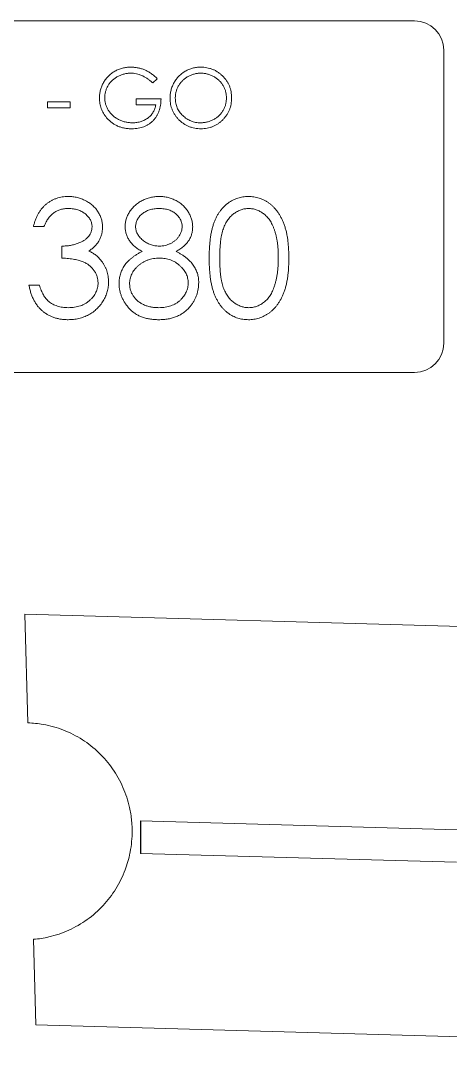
# Model space of a CAD drawing. Header units: millimetres. Extents: x 1593 to 2741, y -1858 to 567.
# Drawn here: x 2468.27 to 2482.92, y 23.23 to 58.89 of the extents above; entities that cross this region are included whole.
import ezdxf

# ---------------------------------------------------------------- set-up
doc = ezdxf.new("R2010")
doc.units = ezdxf.units.MM
doc.layers.add('CUTTING', color=5, linetype='Continuous')
doc.layers.add('ENGRAVING', color=1, linetype='Continuous')

msp = doc.modelspace()

# ---------------------------------------------------------------- linework, layer by layer
at = {"layer": 'CUTTING', "linetype": 'Continuous', "lineweight": 15}
for p, q in [((2450.705, 58.895), (2481.705, 58.895)), ((2482.705, 57.895), (2482.705, 47.895)), ((2481.705, 46.895), (2450.705, 46.895)), ((2518.415, 37.242), (2468.408, 38.653)), ((2468.408, 38.653), (2468.508, 34.939)), ((2468.707, 27.553), (2468.786, 24.637)), ((2468.786, 24.637), (2518.793, 23.226))]:
    msp.add_line(p, q, dxfattribs=at)
for centre, start, end in [((2481.705, 57.895), 0, 90), ((2481.705, 47.895), 270, 0)]:
    msp.add_arc(centre, 1, start, end, dxfattribs=at)
for points, knots in [([(2472.051, 31.6), (2472.036, 31.753), (2472.012, 31.906), (2471.926, 32.29), (2471.851, 32.517), (2471.658, 32.959), (2471.538, 33.172), (2471.265, 33.565), (2471.109, 33.748), (2470.76, 34.086), (2470.571, 34.235), (2470.168, 34.494), (2469.951, 34.604), (2469.501, 34.78), (2469.27, 34.845), (2468.861, 34.916), (2468.684, 34.934), (2468.508, 34.939)], [0.2613705, 0.2613705, 0.2613705, 0.2613705, 0.28125, 0.28125, 0.3125, 0.3125, 0.34375, 0.34375, 0.375, 0.375, 0.40625, 0.40625, 0.4375, 0.4375, 0.46875, 0.46875, 0.4915353, 0.4915353, 0.4915353, 0.4915353]), ([(2472.051, 31.6), (2472.059, 31.513), (2472.065, 31.425), (2472.074, 31.098), (2472.057, 30.859), (2472.01, 30.579), (2472.003, 30.537), (2471.994, 30.496)], [0.73862875, 0.73862875, 0.73862875, 0.73862875, 0.75, 0.75, 0.78125, 0.78125, 0.78668779, 0.78668779, 0.78668779, 0.78668779]), ([(2468.707, 27.553), (2468.883, 27.567), (2469.055, 27.594), (2469.459, 27.687), (2469.69, 27.765), (2470.129, 27.964), (2470.337, 28.084), (2470.727, 28.366), (2470.911, 28.527), (2471.238, 28.879), (2471.384, 29.069), (2471.639, 29.481), (2471.745, 29.699), (2471.899, 30.108), (2471.955, 30.301), (2471.994, 30.496)], [0.0084847, 0.0084847, 0.0084847, 0.0084847, 0.03125, 0.03125, 0.0625, 0.0625, 0.09375, 0.09375, 0.125, 0.125, 0.15625, 0.15625, 0.1875, 0.1875, 0.2133141, 0.2133141, 0.2133141, 0.2133141])]:
    msp.add_open_spline(points, degree=3, knots=knots, dxfattribs=at)
at = {"layer": 'ENGRAVING', "linetype": 'Continuous', "lineweight": 15}
for p, q in [((2472.926, 56.923), (2472.773, 56.777)), ((2469.183, 55.931), (2469.183, 56.136)), ((2469.183, 56.136), (2469.952, 56.136)), ((2469.952, 56.136), (2469.952, 55.931)), ((2472.209, 56.034), (2472.209, 56.239)), ((2472.209, 56.239), (2473.055, 56.239)), ((2472.875, 56.034), (2472.209, 56.034)), ((2469.952, 55.931), (2469.183, 55.931)), ((2469.058, 51.878), (2468.699, 51.878)), ((2469.674, 50.801), (2469.674, 51.211)), ((2468.545, 49.878), (2468.904, 49.878)), ((2483.169, 31.287), (2472.35, 31.592)), ((2472.35, 30.486), (2483.138, 30.182))]:
    msp.add_line(p, q, dxfattribs=at)
at = {"layer": 'ENGRAVING'}
msp.add_line((2472.35, 31.592), (2472.35, 30.486), dxfattribs=at)
at = {"layer": 'ENGRAVING', "linetype": 'Continuous', "lineweight": 15}
for points, knots in [([(2470.952, 56.265), (2470.952, 56.289), (2470.953, 56.336), (2470.96, 56.405), (2470.971, 56.473), (2470.986, 56.54), (2471.006, 56.606), (2471.03, 56.67), (2471.058, 56.733), (2471.091, 56.795), (2471.128, 56.854), (2471.168, 56.911), (2471.211, 56.964), (2471.258, 57.014), (2471.307, 57.06), (2471.36, 57.103), (2471.417, 57.142), (2471.476, 57.178), (2471.538, 57.211), (2471.602, 57.239), (2471.668, 57.262), (2471.736, 57.282), (2471.806, 57.297), (2471.878, 57.308), (2471.952, 57.315), (2472.002, 57.316), (2472.028, 57.316)], [0, 0, 0, 0, 0.042039, 0.083544, 0.124643, 0.165303, 0.206171, 0.246971, 0.288329, 0.329987, 0.371797, 0.412738, 0.453459, 0.494001, 0.534381, 0.574952, 0.615892, 0.65725, 0.699007, 0.740486, 0.782325, 0.824567, 0.867041, 0.9105, 0.954619, 1, 1, 1, 1]), ([(2472.022, 57.111), (2472.002, 57.111), (2471.964, 57.11), (2471.906, 57.104), (2471.849, 57.095), (2471.793, 57.083), (2471.738, 57.067), (2471.683, 57.047), (2471.629, 57.024), (2471.576, 56.997), (2471.525, 56.968), (2471.476, 56.935), (2471.43, 56.9), (2471.388, 56.863), (2471.348, 56.822), (2471.311, 56.78), (2471.278, 56.734), (2471.247, 56.687), (2471.22, 56.638), (2471.196, 56.588), (2471.176, 56.537), (2471.16, 56.486), (2471.147, 56.434), (2471.138, 56.381), (2471.133, 56.327), (2471.132, 56.291), (2471.132, 56.273)], [0, 0, 0, 0, 0.0428412, 0.0855713, 0.1277187, 0.1700684, 0.2127872, 0.2554816, 0.2988771, 0.3428606, 0.3865276, 0.4295324, 0.4718862, 0.5137293, 0.5550817, 0.5965352, 0.6381201, 0.6798222, 0.7213315, 0.7618884, 0.8021993, 0.8418063, 0.8810604, 0.9206332, 0.9601012, 1, 1, 1, 1]), ([(2472.773, 56.777), (2472.745, 56.804), (2472.69, 56.855), (2472.6, 56.923), (2472.506, 56.98), (2472.41, 57.027), (2472.312, 57.064), (2472.214, 57.091), (2472.117, 57.108), (2472.053, 57.11), (2472.022, 57.111)], [0, 0, 0, 0, 0.1361445, 0.2690425, 0.3985166, 0.5270995, 0.6522825, 0.7716804, 0.8874949, 1, 1, 1, 1]), ([(2472.028, 57.316), (2472.049, 57.316), (2472.09, 57.315), (2472.151, 57.31), (2472.211, 57.303), (2472.27, 57.293), (2472.328, 57.28), (2472.386, 57.264), (2472.442, 57.245), (2472.498, 57.223), (2472.553, 57.198), (2472.607, 57.169), (2472.662, 57.137), (2472.715, 57.101), (2472.769, 57.062), (2472.822, 57.019), (2472.875, 56.973), (2472.909, 56.94), (2472.926, 56.923)], [0, 0, 0, 0, 0.061617, 0.122179, 0.182216, 0.241864, 0.30096, 0.359969, 0.419033, 0.478069, 0.537993, 0.59896, 0.661321, 0.725248, 0.79122, 0.858746, 0.928318, 1, 1, 1, 1]), ([(2473.362, 56.256), (2473.363, 56.28), (2473.363, 56.327), (2473.371, 56.397), (2473.381, 56.466), (2473.396, 56.534), (2473.416, 56.6), (2473.44, 56.665), (2473.468, 56.729), (2473.501, 56.791), (2473.537, 56.851), (2473.577, 56.907), (2473.619, 56.961), (2473.666, 57.011), (2473.714, 57.057), (2473.767, 57.101), (2473.822, 57.141), (2473.881, 57.177), (2473.941, 57.21), (2474.003, 57.238), (2474.066, 57.262), (2474.131, 57.282), (2474.197, 57.297), (2474.264, 57.308), (2474.332, 57.315), (2474.378, 57.316), (2474.401, 57.316)], [0, 0, 0, 0, 0.043209, 0.085873, 0.12812, 0.170152, 0.211918, 0.253753, 0.296006, 0.338443, 0.381015, 0.42282, 0.464089, 0.505126, 0.545975, 0.586985, 0.628339, 0.670084, 0.711992, 0.753039, 0.794049, 0.834886, 0.875498, 0.916547, 0.958004, 1, 1, 1, 1]), ([(2474.41, 57.111), (2474.391, 57.111), (2474.353, 57.11), (2474.297, 57.104), (2474.241, 57.095), (2474.187, 57.083), (2474.133, 57.066), (2474.08, 57.047), (2474.027, 57.023), (2473.976, 56.997), (2473.926, 56.967), (2473.879, 56.935), (2473.835, 56.9), (2473.794, 56.862), (2473.755, 56.823), (2473.719, 56.781), (2473.686, 56.736), (2473.656, 56.688), (2473.63, 56.639), (2473.606, 56.589), (2473.586, 56.537), (2473.57, 56.483), (2473.557, 56.429), (2473.549, 56.373), (2473.543, 56.315), (2473.542, 56.276), (2473.542, 56.257)], [0, 0, 0, 0, 0.042023, 0.083645, 0.124984, 0.166247, 0.207702, 0.249631, 0.291742, 0.334743, 0.37746, 0.419556, 0.461044, 0.502096, 0.542891, 0.583801, 0.624864, 0.666225, 0.707399, 0.748557, 0.789655, 0.83074, 0.87207, 0.913993, 0.956498, 1, 1, 1, 1]), ([(2474.401, 57.316), (2474.438, 57.315), (2474.511, 57.313), (2474.617, 57.299), (2474.72, 57.275), (2474.818, 57.242), (2474.91, 57.199), (2474.999, 57.146), (2475.082, 57.084), (2475.16, 57.013), (2475.232, 56.936), (2475.294, 56.853), (2475.347, 56.766), (2475.39, 56.674), (2475.424, 56.578), (2475.447, 56.478), (2475.462, 56.373), (2475.464, 56.302), (2475.465, 56.265)], [0, 0, 0, 0, 0.06657, 0.130749, 0.193413, 0.254989, 0.316114, 0.377262, 0.439401, 0.502971, 0.566525, 0.628231, 0.689091, 0.749345, 0.81017, 0.87161, 0.934869, 1, 1, 1, 1]), ([(2475.285, 56.266), (2475.285, 56.285), (2475.285, 56.324), (2475.279, 56.38), (2475.27, 56.436), (2475.258, 56.49), (2475.242, 56.543), (2475.222, 56.594), (2475.199, 56.644), (2475.172, 56.692), (2475.142, 56.738), (2475.109, 56.783), (2475.073, 56.824), (2475.034, 56.864), (2474.992, 56.901), (2474.947, 56.935), (2474.9, 56.967), (2474.85, 56.997), (2474.798, 57.024), (2474.745, 57.047), (2474.691, 57.066), (2474.636, 57.083), (2474.581, 57.095), (2474.524, 57.104), (2474.467, 57.11), (2474.429, 57.111), (2474.41, 57.111)], [0, 0, 0, 0, 0.042915, 0.08513, 0.126473, 0.167453, 0.207976, 0.248249, 0.28875, 0.32967, 0.370537, 0.411129, 0.451819, 0.492406, 0.533486, 0.575263, 0.617441, 0.660672, 0.70394, 0.746868, 0.789079, 0.831104, 0.873238, 0.915166, 0.957381, 1, 1, 1, 1]), ([(2471.197, 55.592), (2471.178, 55.616), (2471.139, 55.664), (2471.089, 55.742), (2471.047, 55.822), (2471.012, 55.905), (2470.985, 55.991), (2470.966, 56.08), (2470.955, 56.172), (2470.953, 56.234), (2470.952, 56.265)], [0, 0, 0, 0, 0.1278957, 0.2536684, 0.3767384, 0.4993445, 0.6219993, 0.7456985, 0.8713452, 1, 1, 1, 1]), ([(2471.132, 56.273), (2471.132, 56.255), (2471.133, 56.218), (2471.138, 56.163), (2471.149, 56.109), (2471.162, 56.056), (2471.179, 56.003), (2471.201, 55.95), (2471.226, 55.899), (2471.255, 55.849), (2471.288, 55.8), (2471.323, 55.754), (2471.362, 55.71), (2471.404, 55.669), (2471.448, 55.631), (2471.495, 55.596), (2471.546, 55.563), (2471.599, 55.533), (2471.654, 55.506), (2471.711, 55.482), (2471.769, 55.463), (2471.829, 55.447), (2471.89, 55.434), (2471.952, 55.425), (2472.015, 55.419), (2472.058, 55.419), (2472.08, 55.418)], [0, 0, 0, 0, 0.038994, 0.077882, 0.116652, 0.155416, 0.194618, 0.234261, 0.274547, 0.315667, 0.35702, 0.398083, 0.439098, 0.479833, 0.521274, 0.562841, 0.605292, 0.648409, 0.691727, 0.735149, 0.778369, 0.821661, 0.865524, 0.909731, 0.954523, 1, 1, 1, 1]), ([(2473.055, 56.239), (2473.054, 56.201), (2473.052, 56.126), (2473.038, 56.017), (2473.017, 55.914), (2472.987, 55.817), (2472.949, 55.726), (2472.903, 55.64), (2472.847, 55.562), (2472.784, 55.489), (2472.714, 55.425), (2472.638, 55.368), (2472.556, 55.32), (2472.469, 55.281), (2472.376, 55.25), (2472.277, 55.229), (2472.172, 55.216), (2472.101, 55.214), (2472.064, 55.213)], [0, 0, 0, 0, 0.071272, 0.139493, 0.204635, 0.267406, 0.328446, 0.388397, 0.447734, 0.507392, 0.566768, 0.625478, 0.684067, 0.743248, 0.804033, 0.866499, 0.931723, 1, 1, 1, 1]), ([(2472.08, 55.418), (2472.105, 55.419), (2472.156, 55.42), (2472.231, 55.428), (2472.303, 55.441), (2472.372, 55.46), (2472.437, 55.484), (2472.5, 55.514), (2472.56, 55.549), (2472.616, 55.589), (2472.668, 55.633), (2472.715, 55.681), (2472.756, 55.732), (2472.791, 55.786), (2472.821, 55.843), (2472.845, 55.904), (2472.864, 55.968), (2472.871, 56.012), (2472.875, 56.034)], [0, 0, 0, 0, 0.07063, 0.138694, 0.204918, 0.269441, 0.332636, 0.395302, 0.457764, 0.520657, 0.582852, 0.643315, 0.70258, 0.760908, 0.81949, 0.878269, 0.938491, 1, 1, 1, 1]), ([(2474.417, 55.213), (2474.381, 55.214), (2474.309, 55.216), (2474.204, 55.231), (2474.104, 55.254), (2474.007, 55.288), (2473.915, 55.331), (2473.828, 55.384), (2473.744, 55.446), (2473.667, 55.517), (2473.595, 55.594), (2473.533, 55.677), (2473.48, 55.764), (2473.437, 55.855), (2473.403, 55.949), (2473.38, 56.048), (2473.365, 56.15), (2473.363, 56.22), (2473.362, 56.256)], [0, 0, 0, 0, 0.065819, 0.129747, 0.192072, 0.253459, 0.31457, 0.37628, 0.439026, 0.503267, 0.567493, 0.629705, 0.691, 0.751452, 0.812004, 0.87315, 0.935635, 1, 1, 1, 1]), ([(2473.542, 56.257), (2473.543, 56.228), (2473.544, 56.171), (2473.557, 56.088), (2473.576, 56.008), (2473.604, 55.931), (2473.64, 55.858), (2473.684, 55.788), (2473.736, 55.722), (2473.795, 55.66), (2473.86, 55.604), (2473.929, 55.554), (2474.001, 55.512), (2474.076, 55.478), (2474.155, 55.451), (2474.237, 55.432), (2474.322, 55.42), (2474.38, 55.419), (2474.41, 55.418)], [0, 0, 0, 0, 0.064504, 0.126899, 0.187747, 0.24815, 0.308586, 0.369583, 0.431827, 0.49618, 0.560668, 0.623504, 0.68526, 0.746537, 0.808327, 0.870486, 0.934317, 1, 1, 1, 1]), ([(2474.41, 55.418), (2474.429, 55.419), (2474.469, 55.419), (2474.527, 55.425), (2474.584, 55.433), (2474.64, 55.446), (2474.695, 55.462), (2474.749, 55.48), (2474.802, 55.503), (2474.853, 55.529), (2474.903, 55.558), (2474.95, 55.59), (2474.994, 55.625), (2475.035, 55.661), (2475.074, 55.701), (2475.109, 55.743), (2475.142, 55.788), (2475.172, 55.835), (2475.199, 55.884), (2475.222, 55.935), (2475.242, 55.986), (2475.258, 56.04), (2475.27, 56.094), (2475.279, 56.15), (2475.285, 56.208), (2475.285, 56.246), (2475.285, 56.266)], [0, 0, 0, 0, 0.043633, 0.086538, 0.129177, 0.171436, 0.213416, 0.255266, 0.297369, 0.339941, 0.382347, 0.423953, 0.464871, 0.505572, 0.546003, 0.586568, 0.627065, 0.668271, 0.709549, 0.750428, 0.791096, 0.832027, 0.873136, 0.914611, 0.956956, 1, 1, 1, 1]), ([(2475.465, 56.265), (2475.464, 56.229), (2475.462, 56.159), (2475.447, 56.054), (2475.424, 55.954), (2475.39, 55.859), (2475.347, 55.767), (2475.294, 55.679), (2475.232, 55.596), (2475.161, 55.518), (2475.084, 55.447), (2475.001, 55.385), (2474.914, 55.331), (2474.822, 55.288), (2474.727, 55.254), (2474.627, 55.231), (2474.524, 55.216), (2474.453, 55.214), (2474.417, 55.213)], [0, 0, 0, 0, 0.065227, 0.128569, 0.19032, 0.251378, 0.312388, 0.373789, 0.436431, 0.500567, 0.564687, 0.627136, 0.688455, 0.749246, 0.810155, 0.871671, 0.934773, 1, 1, 1, 1]), ([(2472.064, 55.213), (2472.041, 55.214), (2471.997, 55.214), (2471.931, 55.219), (2471.867, 55.226), (2471.805, 55.236), (2471.744, 55.249), (2471.686, 55.266), (2471.629, 55.285), (2471.573, 55.307), (2471.52, 55.333), (2471.469, 55.361), (2471.419, 55.392), (2471.371, 55.426), (2471.325, 55.463), (2471.28, 55.503), (2471.237, 55.546), (2471.211, 55.576), (2471.197, 55.592)], [0, 0, 0, 0, 0.069237, 0.136557, 0.202094, 0.266464, 0.329769, 0.391879, 0.453271, 0.514115, 0.57439, 0.634142, 0.693923, 0.754152, 0.81447, 0.875661, 0.937348, 1, 1, 1, 1]), ([(2468.699, 51.878), (2468.709, 51.918), (2468.728, 51.996), (2468.768, 52.109), (2468.811, 52.215), (2468.863, 52.314), (2468.919, 52.406), (2468.984, 52.49), (2469.054, 52.568), (2469.132, 52.638), (2469.213, 52.701), (2469.299, 52.754), (2469.389, 52.8), (2469.482, 52.838), (2469.579, 52.867), (2469.68, 52.888), (2469.784, 52.901), (2469.854, 52.902), (2469.89, 52.903)], [0, 0, 0, 0, 0.072625, 0.141977, 0.208985, 0.273957, 0.336889, 0.398745, 0.460116, 0.520825, 0.580994, 0.640152, 0.698622, 0.757271, 0.816427, 0.876254, 0.937165, 1, 1, 1, 1]), ([(2469.89, 52.903), (2469.942, 52.902), (2470.045, 52.898), (2470.197, 52.87), (2470.344, 52.825), (2470.483, 52.763), (2470.612, 52.686), (2470.727, 52.594), (2470.827, 52.49), (2470.91, 52.375), (2470.975, 52.252), (2471.023, 52.125), (2471.053, 51.996), (2471.056, 51.908), (2471.058, 51.864)], [0, 0, 0, 0, 0.090254, 0.17854, 0.266093, 0.354631, 0.441886, 0.525747, 0.608114, 0.690197, 0.770821, 0.848326, 0.924012, 1, 1, 1, 1]), ([(2471.827, 51.877), (2471.829, 51.919), (2471.833, 52.005), (2471.863, 52.133), (2471.913, 52.258), (2471.98, 52.38), (2472.064, 52.496), (2472.165, 52.599), (2472.28, 52.69), (2472.409, 52.766), (2472.547, 52.828), (2472.693, 52.87), (2472.845, 52.898), (2472.948, 52.902), (2473, 52.903)], [0, 0, 0, 0, 0.074058, 0.14887, 0.226668, 0.307735, 0.391157, 0.473929, 0.557928, 0.644989, 0.733364, 0.821092, 0.909287, 1, 1, 1, 1]), ([(2473, 52.903), (2473.051, 52.901), (2473.151, 52.898), (2473.298, 52.871), (2473.439, 52.826), (2473.574, 52.764), (2473.699, 52.688), (2473.809, 52.596), (2473.906, 52.493), (2473.987, 52.378), (2474.054, 52.256), (2474.1, 52.128), (2474.13, 51.998), (2474.133, 51.91), (2474.135, 51.865)], [0, 0, 0, 0, 0.0894097, 0.1763058, 0.2626259, 0.3494457, 0.4354983, 0.5189281, 0.6013547, 0.6842564, 0.7658067, 0.8448769, 0.9222798, 1, 1, 1, 1]), ([(2474.699, 50.799), (2474.7, 50.863), (2474.7, 50.988), (2474.708, 51.169), (2474.722, 51.339), (2474.74, 51.498), (2474.763, 51.646), (2474.793, 51.782), (2474.827, 51.908), (2474.866, 52.023), (2474.911, 52.128), (2474.959, 52.227), (2475.014, 52.319), (2475.071, 52.405), (2475.133, 52.483), (2475.199, 52.556), (2475.27, 52.621), (2475.345, 52.68), (2475.424, 52.732), (2475.504, 52.778), (2475.587, 52.817), (2475.673, 52.848), (2475.761, 52.873), (2475.851, 52.891), (2475.943, 52.902), (2476.005, 52.903), (2476.037, 52.903)], [0, 0, 0, 0, 0.068595, 0.133246, 0.194313, 0.251279, 0.304513, 0.354235, 0.400481, 0.443411, 0.484015, 0.523252, 0.561042, 0.5979, 0.633518, 0.668314, 0.702496, 0.736685, 0.770293, 0.803437, 0.835913, 0.86846, 0.900847, 0.933467, 0.966258, 1, 1, 1, 1]), ([(2476.037, 52.903), (2476.068, 52.903), (2476.132, 52.901), (2476.225, 52.891), (2476.317, 52.873), (2476.405, 52.848), (2476.492, 52.817), (2476.577, 52.778), (2476.659, 52.733), (2476.739, 52.679), (2476.815, 52.62), (2476.888, 52.553), (2476.956, 52.479), (2477.021, 52.398), (2477.08, 52.31), (2477.137, 52.215), (2477.188, 52.113), (2477.237, 52.004), (2477.279, 51.886), (2477.317, 51.759), (2477.348, 51.623), (2477.373, 51.477), (2477.393, 51.321), (2477.407, 51.155), (2477.415, 50.98), (2477.416, 50.86), (2477.417, 50.799)], [0, 0, 0, 0, 0.033788, 0.067194, 0.099862, 0.132567, 0.165151, 0.197913, 0.231319, 0.265083, 0.299255, 0.334399, 0.369943, 0.406284, 0.444064, 0.482998, 0.523354, 0.565537, 0.609613, 0.656391, 0.705885, 0.758325, 0.813832, 0.872795, 0.934722, 1, 1, 1, 1]), ([(2469.895, 52.493), (2469.849, 52.491), (2469.76, 52.488), (2469.632, 52.461), (2469.513, 52.418), (2469.422, 52.366), (2469.354, 52.315), (2469.306, 52.27), (2469.259, 52.22), (2469.216, 52.163), (2469.172, 52.101), (2469.132, 52.032), (2469.094, 51.957), (2469.07, 51.905), (2469.058, 51.878)], [0, 0, 0, 0, 0.122712, 0.239685, 0.351816, 0.463766, 0.520818, 0.579448, 0.640604, 0.705298, 0.773634, 0.844669, 0.920057, 1, 1, 1, 1]), ([(2470.699, 51.865), (2470.699, 51.886), (2470.698, 51.928), (2470.686, 51.989), (2470.668, 52.048), (2470.644, 52.104), (2470.611, 52.159), (2470.571, 52.211), (2470.525, 52.261), (2470.471, 52.307), (2470.413, 52.351), (2470.35, 52.389), (2470.283, 52.421), (2470.213, 52.448), (2470.139, 52.468), (2470.061, 52.482), (2469.979, 52.491), (2469.923, 52.492), (2469.895, 52.493)], [0, 0, 0, 0, 0.055275, 0.109966, 0.163247, 0.218076, 0.273301, 0.330909, 0.390995, 0.454176, 0.518862, 0.583311, 0.648517, 0.715031, 0.782502, 0.852323, 0.924928, 1, 1, 1, 1]), ([(2472.98, 52.493), (2472.952, 52.492), (2472.897, 52.491), (2472.816, 52.483), (2472.74, 52.468), (2472.666, 52.449), (2472.597, 52.422), (2472.531, 52.391), (2472.469, 52.353), (2472.411, 52.31), (2472.359, 52.263), (2472.313, 52.214), (2472.274, 52.162), (2472.241, 52.109), (2472.218, 52.052), (2472.2, 51.994), (2472.188, 51.933), (2472.187, 51.892), (2472.186, 51.871)], [0, 0, 0, 0, 0.075243, 0.147209, 0.216447, 0.284025, 0.350655, 0.415031, 0.47963, 0.544652, 0.608044, 0.667828, 0.725114, 0.780992, 0.835527, 0.889438, 0.944072, 1, 1, 1, 1]), ([(2473.776, 51.879), (2473.776, 51.898), (2473.774, 51.936), (2473.764, 51.992), (2473.748, 52.046), (2473.726, 52.1), (2473.697, 52.152), (2473.662, 52.203), (2473.62, 52.252), (2473.572, 52.301), (2473.519, 52.346), (2473.459, 52.386), (2473.393, 52.419), (2473.321, 52.446), (2473.244, 52.467), (2473.161, 52.482), (2473.072, 52.491), (2473.011, 52.492), (2472.98, 52.493)], [0, 0, 0, 0, 0.050902, 0.101034, 0.151084, 0.203062, 0.256248, 0.310847, 0.368769, 0.430015, 0.49252, 0.556049, 0.621996, 0.690192, 0.761385, 0.836356, 0.915487, 1, 1, 1, 1]), ([(2476.049, 52.493), (2476.004, 52.491), (2475.916, 52.486), (2475.785, 52.453), (2475.66, 52.396), (2475.56, 52.333), (2475.484, 52.273), (2475.43, 52.221), (2475.379, 52.165), (2475.333, 52.103), (2475.289, 52.036), (2475.249, 51.964), (2475.213, 51.886), (2475.18, 51.803), (2475.151, 51.712), (2475.127, 51.612), (2475.104, 51.502), (2475.089, 51.381), (2475.075, 51.25), (2475.066, 51.109), (2475.059, 50.959), (2475.058, 50.854), (2475.058, 50.801)], [0, 0, 0, 0, 0.060387, 0.120883, 0.182755, 0.247811, 0.281299, 0.315088, 0.349702, 0.384857, 0.420966, 0.458511, 0.497175, 0.537602, 0.580503, 0.627468, 0.678388, 0.733983, 0.793747, 0.857714, 0.926698, 1, 1, 1, 1]), ([(2477.058, 50.801), (2477.058, 50.849), (2477.056, 50.943), (2477.052, 51.08), (2477.04, 51.211), (2477.026, 51.336), (2477.006, 51.453), (2476.985, 51.565), (2476.956, 51.668), (2476.925, 51.767), (2476.89, 51.858), (2476.851, 51.942), (2476.81, 52.021), (2476.765, 52.093), (2476.717, 52.16), (2476.665, 52.219), (2476.61, 52.272), (2476.534, 52.333), (2476.434, 52.396), (2476.309, 52.453), (2476.18, 52.486), (2476.092, 52.491), (2476.049, 52.493)], [0, 0, 0, 0, 0.065681, 0.128486, 0.188175, 0.245106, 0.299448, 0.350823, 0.399942, 0.446672, 0.491255, 0.533376, 0.573853, 0.612526, 0.649597, 0.685532, 0.720106, 0.753838, 0.818925, 0.880493, 0.940311, 1, 1, 1, 1]), ([(2469.674, 51.211), (2469.723, 51.212), (2469.82, 51.213), (2469.962, 51.233), (2470.097, 51.261), (2470.223, 51.303), (2470.338, 51.352), (2470.438, 51.409), (2470.521, 51.472), (2470.587, 51.543), (2470.637, 51.619), (2470.673, 51.698), (2470.695, 51.78), (2470.698, 51.837), (2470.699, 51.865)], [0, 0, 0, 0, 0.110166, 0.215787, 0.318027, 0.417574, 0.51165, 0.596162, 0.672935, 0.74367, 0.810677, 0.874059, 0.936696, 1, 1, 1, 1]), ([(2471.058, 51.864), (2471.057, 51.822), (2471.054, 51.739), (2471.032, 51.618), (2470.995, 51.504), (2470.944, 51.397), (2470.877, 51.296), (2470.796, 51.203), (2470.701, 51.116), (2470.628, 51.067), (2470.591, 51.041)], [0, 0, 0, 0, 0.128068, 0.250608, 0.37063, 0.490072, 0.610375, 0.734313, 0.863217, 1, 1, 1, 1]), ([(2472.412, 51.029), (2472.365, 51.054), (2472.275, 51.103), (2472.156, 51.193), (2472.054, 51.291), (2471.972, 51.398), (2471.907, 51.511), (2471.862, 51.63), (2471.832, 51.752), (2471.829, 51.835), (2471.827, 51.877)], [0, 0, 0, 0, 0.14586, 0.282426, 0.41085, 0.535029, 0.654701, 0.770133, 0.884556, 1, 1, 1, 1]), ([(2472.186, 51.871), (2472.187, 51.85), (2472.189, 51.809), (2472.201, 51.748), (2472.219, 51.688), (2472.247, 51.631), (2472.281, 51.574), (2472.322, 51.519), (2472.372, 51.465), (2472.428, 51.414), (2472.489, 51.366), (2472.554, 51.325), (2472.621, 51.29), (2472.691, 51.261), (2472.763, 51.239), (2472.838, 51.223), (2472.915, 51.213), (2472.968, 51.211), (2472.994, 51.211)], [0, 0, 0, 0, 0.054564, 0.107826, 0.161924, 0.21751, 0.274498, 0.334815, 0.397555, 0.464755, 0.532901, 0.600097, 0.665354, 0.731084, 0.796883, 0.863292, 0.930831, 1, 1, 1, 1]), ([(2472.994, 51.211), (2473.028, 51.212), (2473.096, 51.214), (2473.196, 51.232), (2473.293, 51.261), (2473.386, 51.301), (2473.473, 51.351), (2473.55, 51.411), (2473.618, 51.479), (2473.674, 51.554), (2473.718, 51.635), (2473.752, 51.715), (2473.772, 51.797), (2473.775, 51.852), (2473.776, 51.879)], [0, 0, 0, 0, 0.08969, 0.178494, 0.266838, 0.356558, 0.445334, 0.530806, 0.614076, 0.697707, 0.779142, 0.855354, 0.928557, 1, 1, 1, 1]), ([(2474.135, 51.865), (2474.134, 51.822), (2474.13, 51.737), (2474.103, 51.613), (2474.058, 51.496), (2473.995, 51.386), (2473.914, 51.285), (2473.815, 51.191), (2473.699, 51.104), (2473.612, 51.054), (2473.567, 51.029)], [0, 0, 0, 0, 0.121904, 0.239413, 0.35541, 0.472091, 0.592859, 0.718703, 0.854892, 1, 1, 1, 1]), ([(2470.591, 51.041), (2470.634, 51.02), (2470.718, 50.98), (2470.833, 50.9), (2470.937, 50.808), (2470.995, 50.736), (2471.025, 50.7)], [0, 0, 0, 0, 0.25388, 0.503009, 0.750291, 1, 1, 1, 1]), ([(2471.622, 49.933), (2471.623, 49.961), (2471.624, 50.016), (2471.633, 50.098), (2471.648, 50.178), (2471.668, 50.256), (2471.694, 50.331), (2471.727, 50.405), (2471.764, 50.476), (2471.808, 50.546), (2471.858, 50.613), (2471.916, 50.678), (2471.981, 50.741), (2472.053, 50.803), (2472.132, 50.864), (2472.219, 50.92), (2472.312, 50.977), (2472.378, 51.011), (2472.412, 51.029)], [0, 0, 0, 0, 0.058854, 0.116315, 0.172675, 0.22878, 0.28458, 0.340257, 0.39663, 0.453507, 0.512318, 0.572648, 0.636022, 0.702363, 0.771483, 0.844184, 0.92007, 1, 1, 1, 1]), ([(2473.567, 51.029), (2473.6, 51.012), (2473.664, 50.979), (2473.755, 50.925), (2473.838, 50.868), (2473.915, 50.812), (2473.986, 50.753), (2474.049, 50.691), (2474.106, 50.628), (2474.156, 50.563), (2474.199, 50.496), (2474.237, 50.427), (2474.269, 50.356), (2474.295, 50.282), (2474.316, 50.206), (2474.33, 50.128), (2474.338, 50.048), (2474.34, 49.993), (2474.34, 49.966)], [0, 0, 0, 0, 0.079525, 0.1551, 0.22722, 0.295911, 0.362056, 0.42552, 0.485813, 0.544495, 0.60146, 0.657841, 0.713974, 0.769468, 0.82613, 0.882885, 0.940701, 1, 1, 1, 1]), ([(2470.904, 49.954), (2470.903, 49.992), (2470.899, 50.066), (2470.873, 50.175), (2470.829, 50.281), (2470.767, 50.38), (2470.693, 50.473), (2470.605, 50.555), (2470.505, 50.623), (2470.412, 50.67), (2470.33, 50.702), (2470.26, 50.723), (2470.181, 50.742), (2470.095, 50.758), (2470.001, 50.773), (2469.899, 50.785), (2469.789, 50.794), (2469.713, 50.798), (2469.674, 50.801)], [0, 0, 0, 0, 0.0669092, 0.1334854, 0.2010351, 0.2712343, 0.34288, 0.4138361, 0.4859766, 0.5602296, 0.5998842, 0.6440548, 0.6918919, 0.7446875, 0.8014918, 0.8628577, 0.9293284, 1, 1, 1, 1]), ([(2471.025, 50.7), (2471.044, 50.673), (2471.082, 50.621), (2471.129, 50.537), (2471.172, 50.452), (2471.205, 50.364), (2471.231, 50.273), (2471.249, 50.181), (2471.261, 50.086), (2471.263, 50.021), (2471.263, 49.989)], [0, 0, 0, 0, 0.128136, 0.254173, 0.378112, 0.501712, 0.623986, 0.747096, 0.872875, 1, 1, 1, 1]), ([(2473.003, 50.801), (2472.967, 50.8), (2472.898, 50.799), (2472.795, 50.785), (2472.697, 50.766), (2472.604, 50.736), (2472.514, 50.699), (2472.429, 50.653), (2472.349, 50.599), (2472.274, 50.537), (2472.206, 50.471), (2472.146, 50.401), (2472.095, 50.328), (2472.054, 50.252), (2472.02, 50.173), (2471.998, 50.091), (2471.984, 50.007), (2471.982, 49.95), (2471.981, 49.921)], [0, 0, 0, 0, 0.071269, 0.139812, 0.206497, 0.271535, 0.336082, 0.400528, 0.464984, 0.53005, 0.594423, 0.655583, 0.714849, 0.772115, 0.828999, 0.885122, 0.942079, 1, 1, 1, 1]), ([(2473.981, 49.958), (2473.98, 49.986), (2473.978, 50.04), (2473.965, 50.119), (2473.943, 50.196), (2473.911, 50.272), (2473.87, 50.344), (2473.821, 50.414), (2473.762, 50.481), (2473.695, 50.545), (2473.622, 50.605), (2473.545, 50.658), (2473.464, 50.702), (2473.378, 50.738), (2473.29, 50.766), (2473.197, 50.786), (2473.101, 50.798), (2473.036, 50.8), (2473.003, 50.801)], [0, 0, 0, 0, 0.0573394, 0.1130633, 0.1691814, 0.2257746, 0.2838263, 0.3434543, 0.405907, 0.4713923, 0.5380028, 0.6030636, 0.6676018, 0.7322254, 0.7970048, 0.863048, 0.930357, 1, 1, 1, 1]), ([(2476.037, 48.698), (2476.005, 48.699), (2475.943, 48.7), (2475.851, 48.71), (2475.761, 48.728), (2475.674, 48.752), (2475.589, 48.782), (2475.506, 48.821), (2475.426, 48.866), (2475.348, 48.918), (2475.274, 48.976), (2475.203, 49.041), (2475.137, 49.114), (2475.075, 49.193), (2475.017, 49.279), (2474.964, 49.371), (2474.914, 49.47), (2474.869, 49.577), (2474.829, 49.693), (2474.793, 49.818), (2474.765, 49.956), (2474.741, 50.103), (2474.722, 50.262), (2474.709, 50.431), (2474.7, 50.612), (2474.7, 50.735), (2474.699, 50.799)], [0, 0, 0, 0, 0.0337871, 0.0666217, 0.0992849, 0.1313612, 0.1635852, 0.1961039, 0.2289023, 0.2621581, 0.2959912, 0.3302178, 0.3650598, 0.4009507, 0.4376204, 0.4757075, 0.5153807, 0.5564135, 0.5997648, 0.6464242, 0.6964314, 0.7497815, 0.8065733, 0.8674355, 0.9318868, 1, 1, 1, 1]), ([(2475.058, 50.801), (2475.058, 50.747), (2475.059, 50.643), (2475.066, 50.493), (2475.075, 50.352), (2475.087, 50.222), (2475.105, 50.101), (2475.125, 49.991), (2475.15, 49.89), (2475.179, 49.8), (2475.212, 49.716), (2475.249, 49.639), (2475.288, 49.567), (2475.331, 49.5), (2475.379, 49.438), (2475.429, 49.381), (2475.484, 49.33), (2475.56, 49.268), (2475.66, 49.205), (2475.787, 49.15), (2475.916, 49.115), (2476.005, 49.11), (2476.049, 49.108)], [0, 0, 0, 0, 0.0729511, 0.1415837, 0.2059265, 0.2653014, 0.3205972, 0.3718165, 0.4187898, 0.4616987, 0.5021336, 0.5408043, 0.5781805, 0.6142969, 0.6496782, 0.6842995, 0.718359, 0.7520809, 0.8176524, 0.8797221, 0.9399656, 1, 1, 1, 1]), ([(2477.417, 50.799), (2477.416, 50.738), (2477.415, 50.619), (2477.408, 50.444), (2477.393, 50.28), (2477.374, 50.125), (2477.349, 49.979), (2477.317, 49.844), (2477.282, 49.717), (2477.239, 49.6), (2477.191, 49.491), (2477.14, 49.39), (2477.085, 49.295), (2477.025, 49.207), (2476.961, 49.125), (2476.891, 49.052), (2476.818, 48.984), (2476.741, 48.924), (2476.661, 48.871), (2476.579, 48.824), (2476.493, 48.786), (2476.406, 48.754), (2476.317, 48.729), (2476.225, 48.711), (2476.132, 48.699), (2476.068, 48.698), (2476.037, 48.698)], [0, 0, 0, 0, 0.0650633, 0.1267732, 0.1855158, 0.2407647, 0.2929798, 0.3422504, 0.3889193, 0.4327757, 0.4746284, 0.5147747, 0.5536059, 0.5914264, 0.6280281, 0.6638036, 0.6989843, 0.7335915, 0.7676285, 0.8012083, 0.8342638, 0.8669807, 0.8997197, 0.9327019, 0.9661759, 1, 1, 1, 1]), ([(2476.907, 49.795), (2476.919, 49.831), (2476.943, 49.903), (2476.975, 50.016), (2477, 50.133), (2477.022, 50.256), (2477.037, 50.385), (2477.05, 50.519), (2477.057, 50.658), (2477.058, 50.752), (2477.058, 50.801)], [0, 0, 0, 0, 0.110588, 0.224542, 0.342503, 0.464324, 0.590756, 0.722227, 0.858843, 1, 1, 1, 1]), ([(2471.263, 49.989), (2471.261, 49.933), (2471.257, 49.821), (2471.221, 49.656), (2471.164, 49.495), (2471.083, 49.34), (2470.985, 49.196), (2470.869, 49.067), (2470.735, 48.955), (2470.585, 48.863), (2470.423, 48.788), (2470.25, 48.737), (2470.068, 48.703), (2469.943, 48.7), (2469.88, 48.698)], [0, 0, 0, 0, 0.079648, 0.158922, 0.239619, 0.322609, 0.406035, 0.487602, 0.569685, 0.653036, 0.737436, 0.822478, 0.909748, 1, 1, 1, 1]), ([(2469.886, 49.108), (2469.923, 49.109), (2469.997, 49.11), (2470.103, 49.123), (2470.205, 49.141), (2470.3, 49.17), (2470.391, 49.205), (2470.474, 49.249), (2470.553, 49.301), (2470.625, 49.36), (2470.69, 49.424), (2470.748, 49.492), (2470.796, 49.562), (2470.836, 49.635), (2470.867, 49.711), (2470.888, 49.79), (2470.903, 49.871), (2470.904, 49.927), (2470.904, 49.954)], [0, 0, 0, 0, 0.076072, 0.148752, 0.218403, 0.28576, 0.350598, 0.414964, 0.478069, 0.541761, 0.60435, 0.664075, 0.721464, 0.777587, 0.832644, 0.887844, 0.94346, 1, 1, 1, 1]), ([(2472.98, 49.108), (2473.017, 49.109), (2473.09, 49.11), (2473.196, 49.123), (2473.297, 49.142), (2473.391, 49.171), (2473.48, 49.206), (2473.563, 49.25), (2473.641, 49.301), (2473.71, 49.362), (2473.773, 49.426), (2473.829, 49.495), (2473.877, 49.565), (2473.914, 49.639), (2473.944, 49.715), (2473.966, 49.793), (2473.979, 49.875), (2473.981, 49.93), (2473.981, 49.958)], [0, 0, 0, 0, 0.0765589, 0.1491614, 0.2188268, 0.2855671, 0.3503131, 0.4141252, 0.4771792, 0.540368, 0.6022024, 0.6620337, 0.7199344, 0.7759074, 0.8311149, 0.8866674, 0.9425524, 1, 1, 1, 1]), ([(2474.34, 49.966), (2474.339, 49.927), (2474.338, 49.851), (2474.322, 49.738), (2474.3, 49.629), (2474.266, 49.523), (2474.223, 49.421), (2474.17, 49.323), (2474.11, 49.226), (2474.062, 49.167), (2474.037, 49.137)], [0, 0, 0, 0, 0.1281582, 0.2536731, 0.3773253, 0.4993846, 0.6229184, 0.7458394, 0.8713953, 1, 1, 1, 1]), ([(2469.88, 48.698), (2469.837, 48.699), (2469.753, 48.701), (2469.629, 48.714), (2469.511, 48.739), (2469.398, 48.771), (2469.291, 48.813), (2469.189, 48.865), (2469.093, 48.926), (2469.002, 48.997), (2468.918, 49.076), (2468.842, 49.165), (2468.772, 49.262), (2468.712, 49.368), (2468.657, 49.483), (2468.613, 49.606), (2468.573, 49.738), (2468.555, 49.83), (2468.545, 49.878)], [0, 0, 0, 0, 0.065541, 0.128963, 0.190377, 0.250092, 0.308548, 0.366398, 0.424542, 0.48317, 0.542243, 0.601739, 0.662506, 0.724856, 0.789128, 0.856346, 0.926295, 1, 1, 1, 1]), ([(2468.904, 49.878), (2468.914, 49.847), (2468.932, 49.787), (2468.963, 49.701), (2468.998, 49.622), (2469.036, 49.549), (2469.076, 49.483), (2469.12, 49.424), (2469.166, 49.37), (2469.201, 49.339), (2469.218, 49.325)], [0, 0, 0, 0, 0.14977, 0.291316, 0.425966, 0.55216, 0.671527, 0.786122, 0.895325, 1, 1, 1, 1]), ([(2472.976, 48.698), (2472.922, 48.699), (2472.817, 48.702), (2472.665, 48.719), (2472.523, 48.75), (2472.391, 48.791), (2472.269, 48.846), (2472.158, 48.913), (2472.055, 48.991), (2471.965, 49.082), (2471.885, 49.179), (2471.815, 49.279), (2471.756, 49.383), (2471.707, 49.487), (2471.669, 49.595), (2471.642, 49.706), (2471.626, 49.819), (2471.623, 49.895), (2471.622, 49.933)], [0, 0, 0, 0, 0.078556, 0.152863, 0.22356, 0.290375, 0.355403, 0.418291, 0.480389, 0.543073, 0.604924, 0.664398, 0.721943, 0.778375, 0.83383, 0.888861, 0.944089, 1, 1, 1, 1]), ([(2471.981, 49.921), (2471.983, 49.885), (2471.986, 49.814), (2472.011, 49.708), (2472.05, 49.606), (2472.105, 49.509), (2472.173, 49.417), (2472.256, 49.337), (2472.35, 49.267), (2472.458, 49.209), (2472.575, 49.164), (2472.703, 49.132), (2472.838, 49.111), (2472.932, 49.109), (2472.98, 49.108)], [0, 0, 0, 0, 0.0748982, 0.1485963, 0.2244712, 0.3023227, 0.3819186, 0.4611487, 0.5424171, 0.6267161, 0.7145968, 0.8049029, 0.9001273, 1, 1, 1, 1]), ([(2476.049, 49.108), (2476.093, 49.11), (2476.181, 49.114), (2476.311, 49.149), (2476.436, 49.202), (2476.535, 49.265), (2476.609, 49.325), (2476.663, 49.376), (2476.712, 49.433), (2476.759, 49.494), (2476.802, 49.562), (2476.841, 49.634), (2476.876, 49.712), (2476.896, 49.767), (2476.907, 49.795)], [0, 0, 0, 0, 0.112813, 0.225394, 0.339595, 0.459675, 0.521735, 0.583926, 0.648174, 0.713881, 0.781004, 0.851451, 0.924051, 1, 1, 1, 1]), ([(2469.218, 49.325), (2469.24, 49.307), (2469.285, 49.273), (2469.358, 49.229), (2469.434, 49.191), (2469.516, 49.162), (2469.602, 49.137), (2469.693, 49.121), (2469.788, 49.11), (2469.853, 49.109), (2469.886, 49.108)], [0, 0, 0, 0, 0.1182713, 0.2361775, 0.3556629, 0.4759042, 0.6001273, 0.7286081, 0.8613135, 1, 1, 1, 1]), ([(2474.037, 49.137), (2474.006, 49.102), (2473.942, 49.033), (2473.834, 48.942), (2473.715, 48.867), (2473.586, 48.805), (2473.447, 48.757), (2473.299, 48.722), (2473.141, 48.702), (2473.032, 48.699), (2472.976, 48.698)], [0, 0, 0, 0, 0.119283, 0.237093, 0.354796, 0.474576, 0.59746, 0.724926, 0.858883, 1, 1, 1, 1])]:
    msp.add_open_spline(points, degree=3, knots=knots, dxfattribs=at)

doc.saveas('drawing.dxf')
